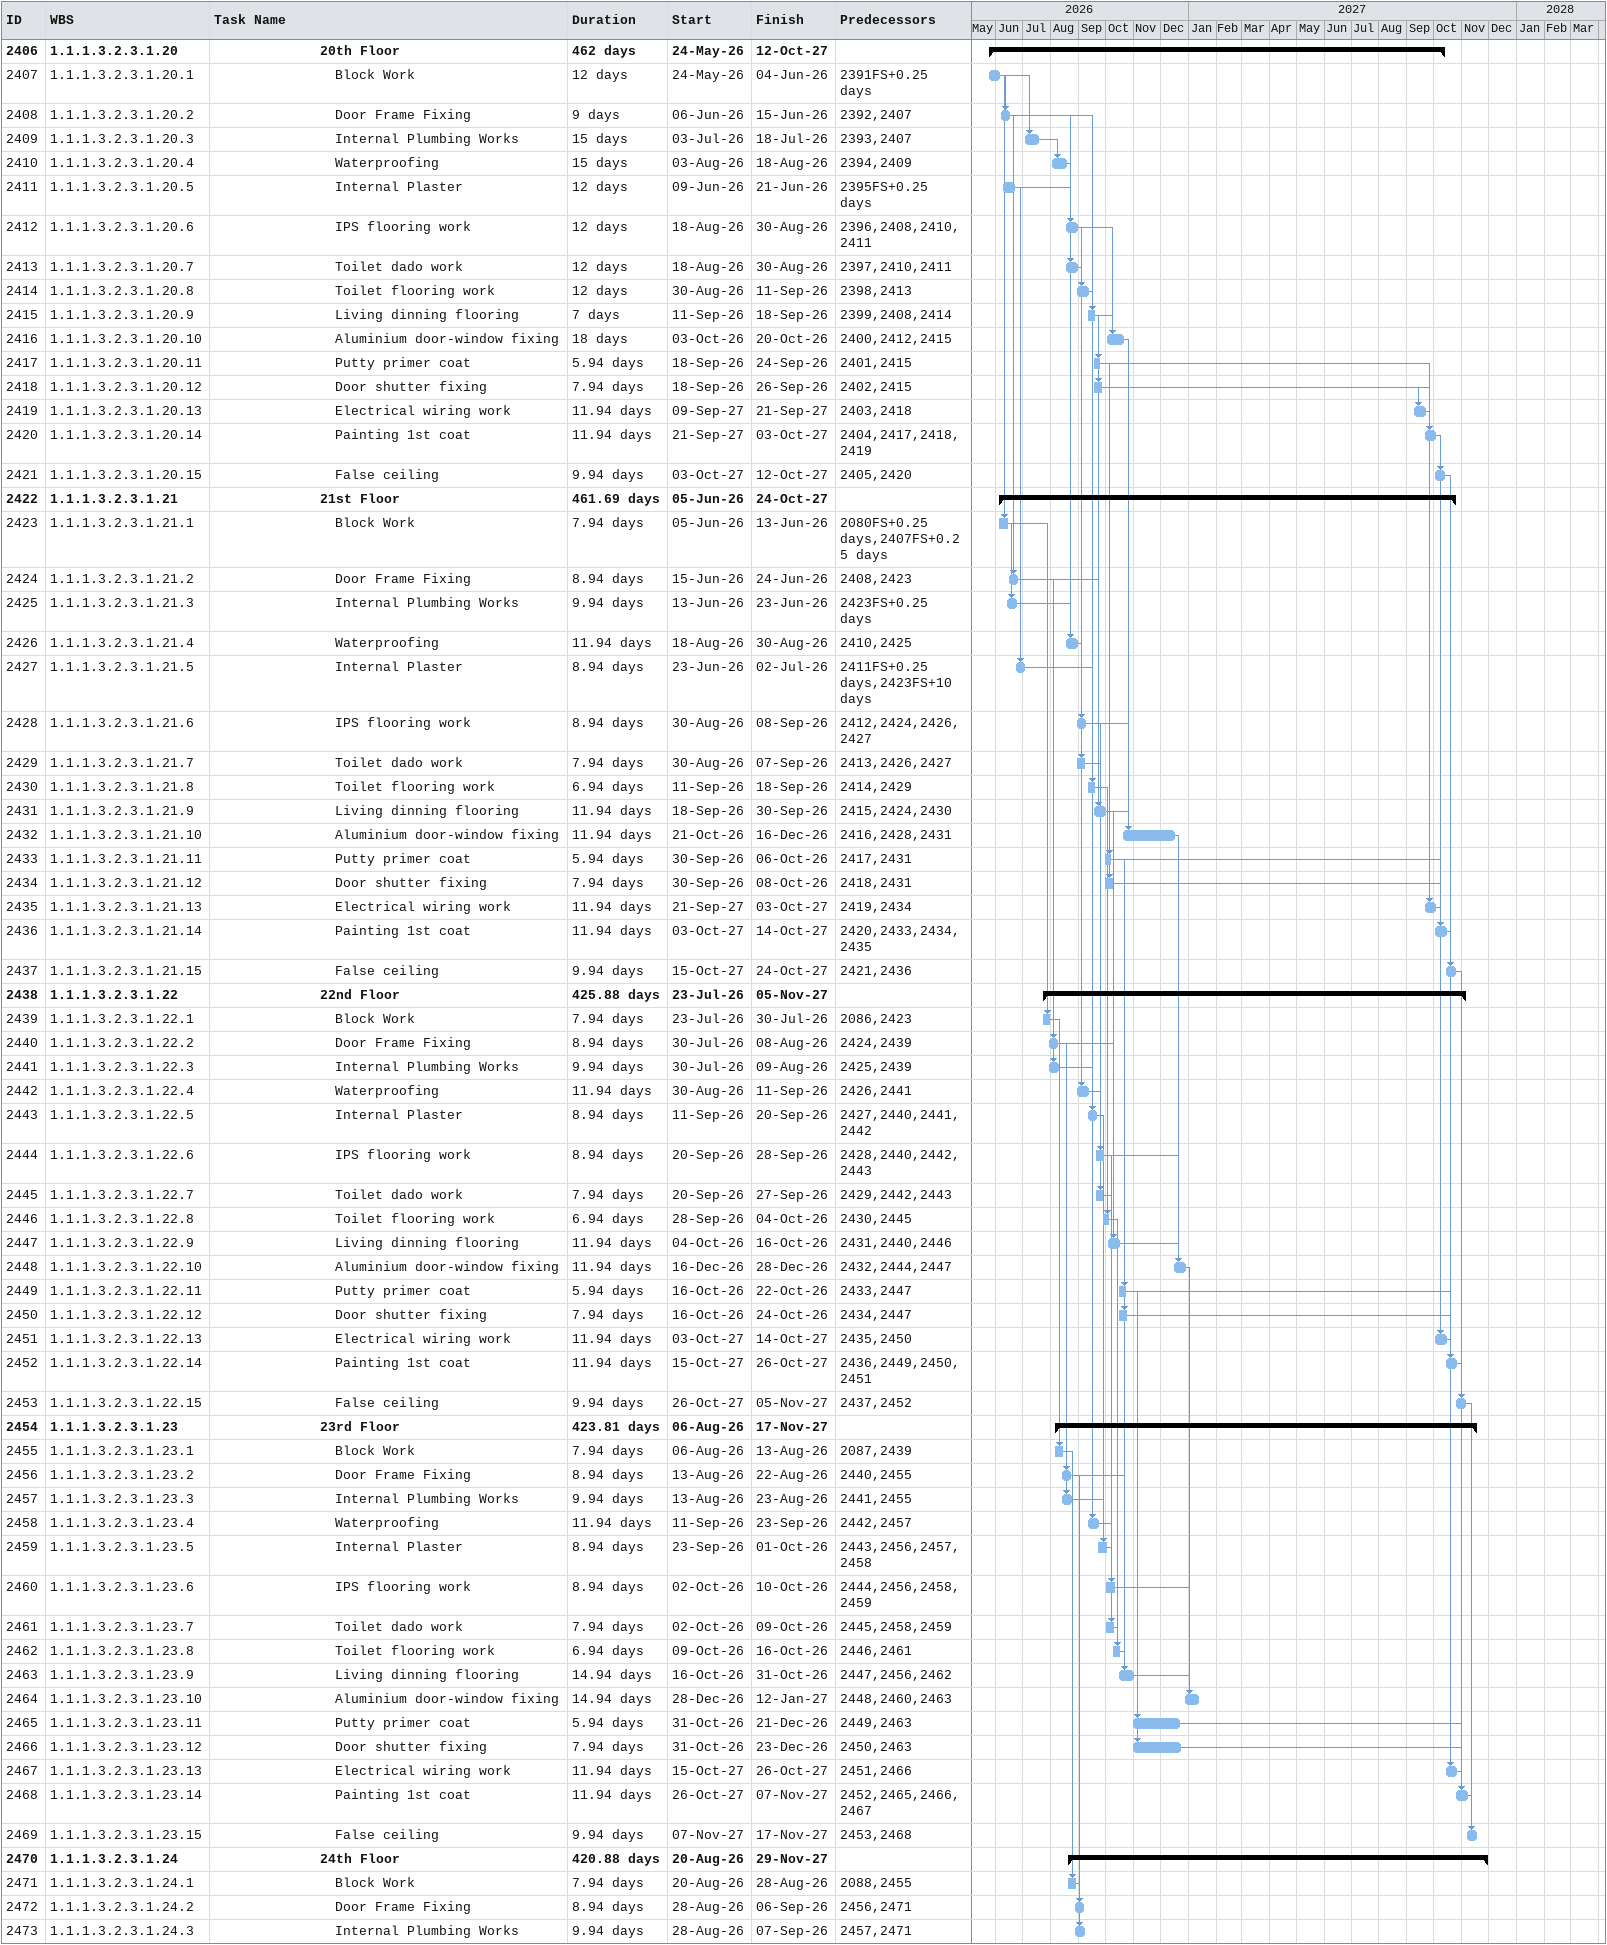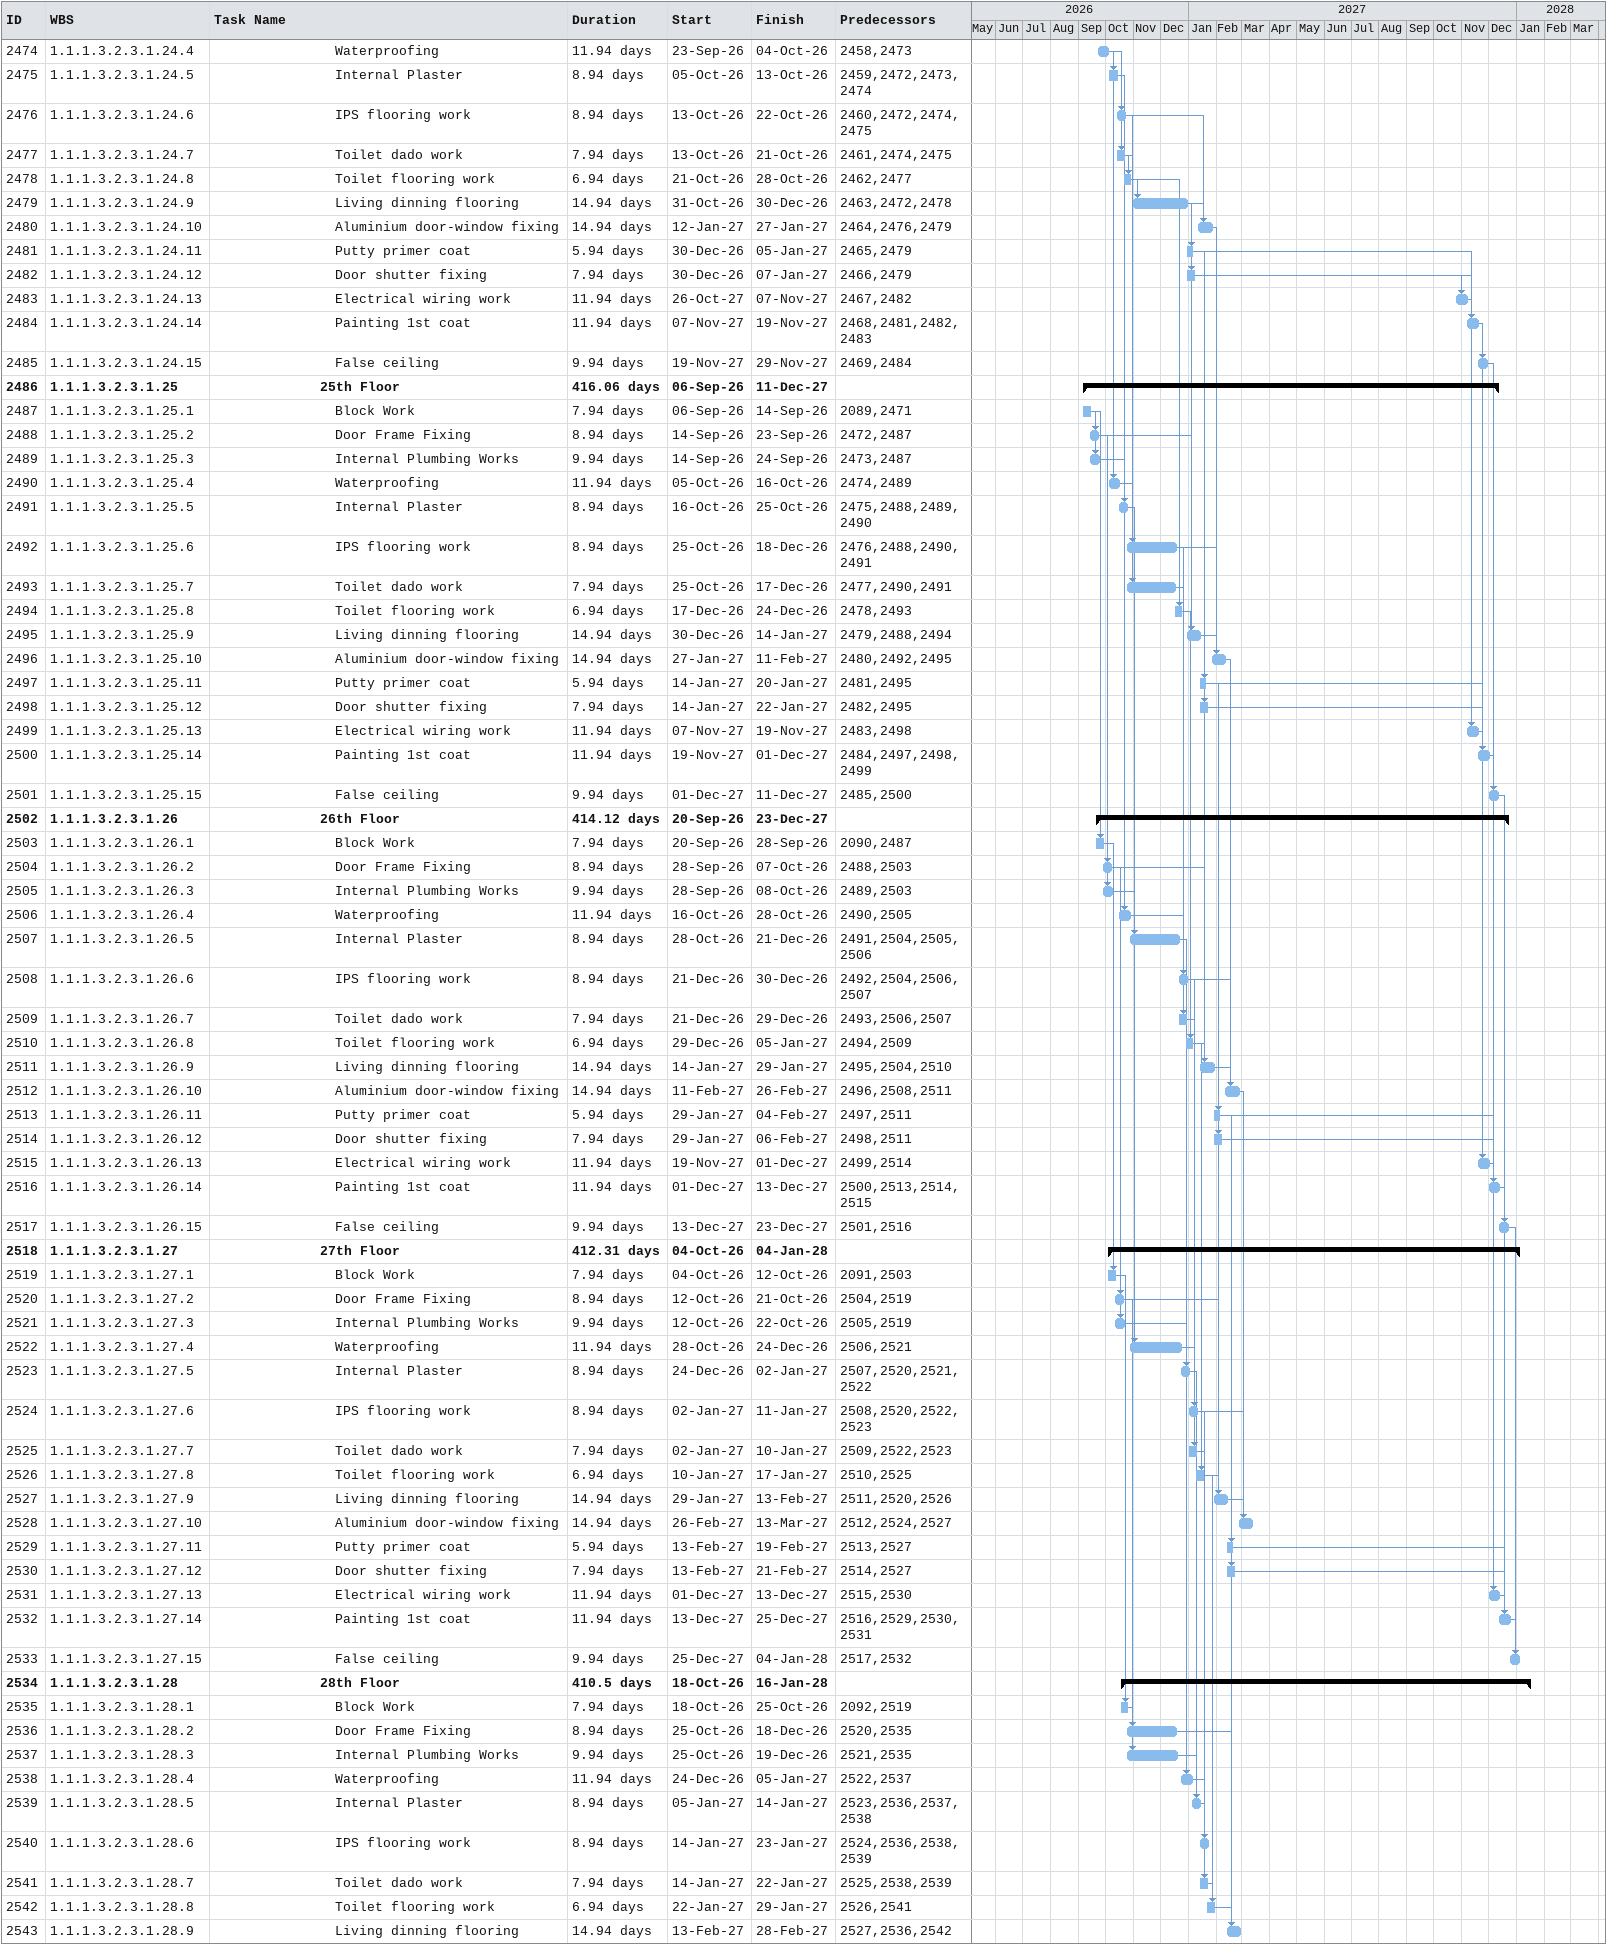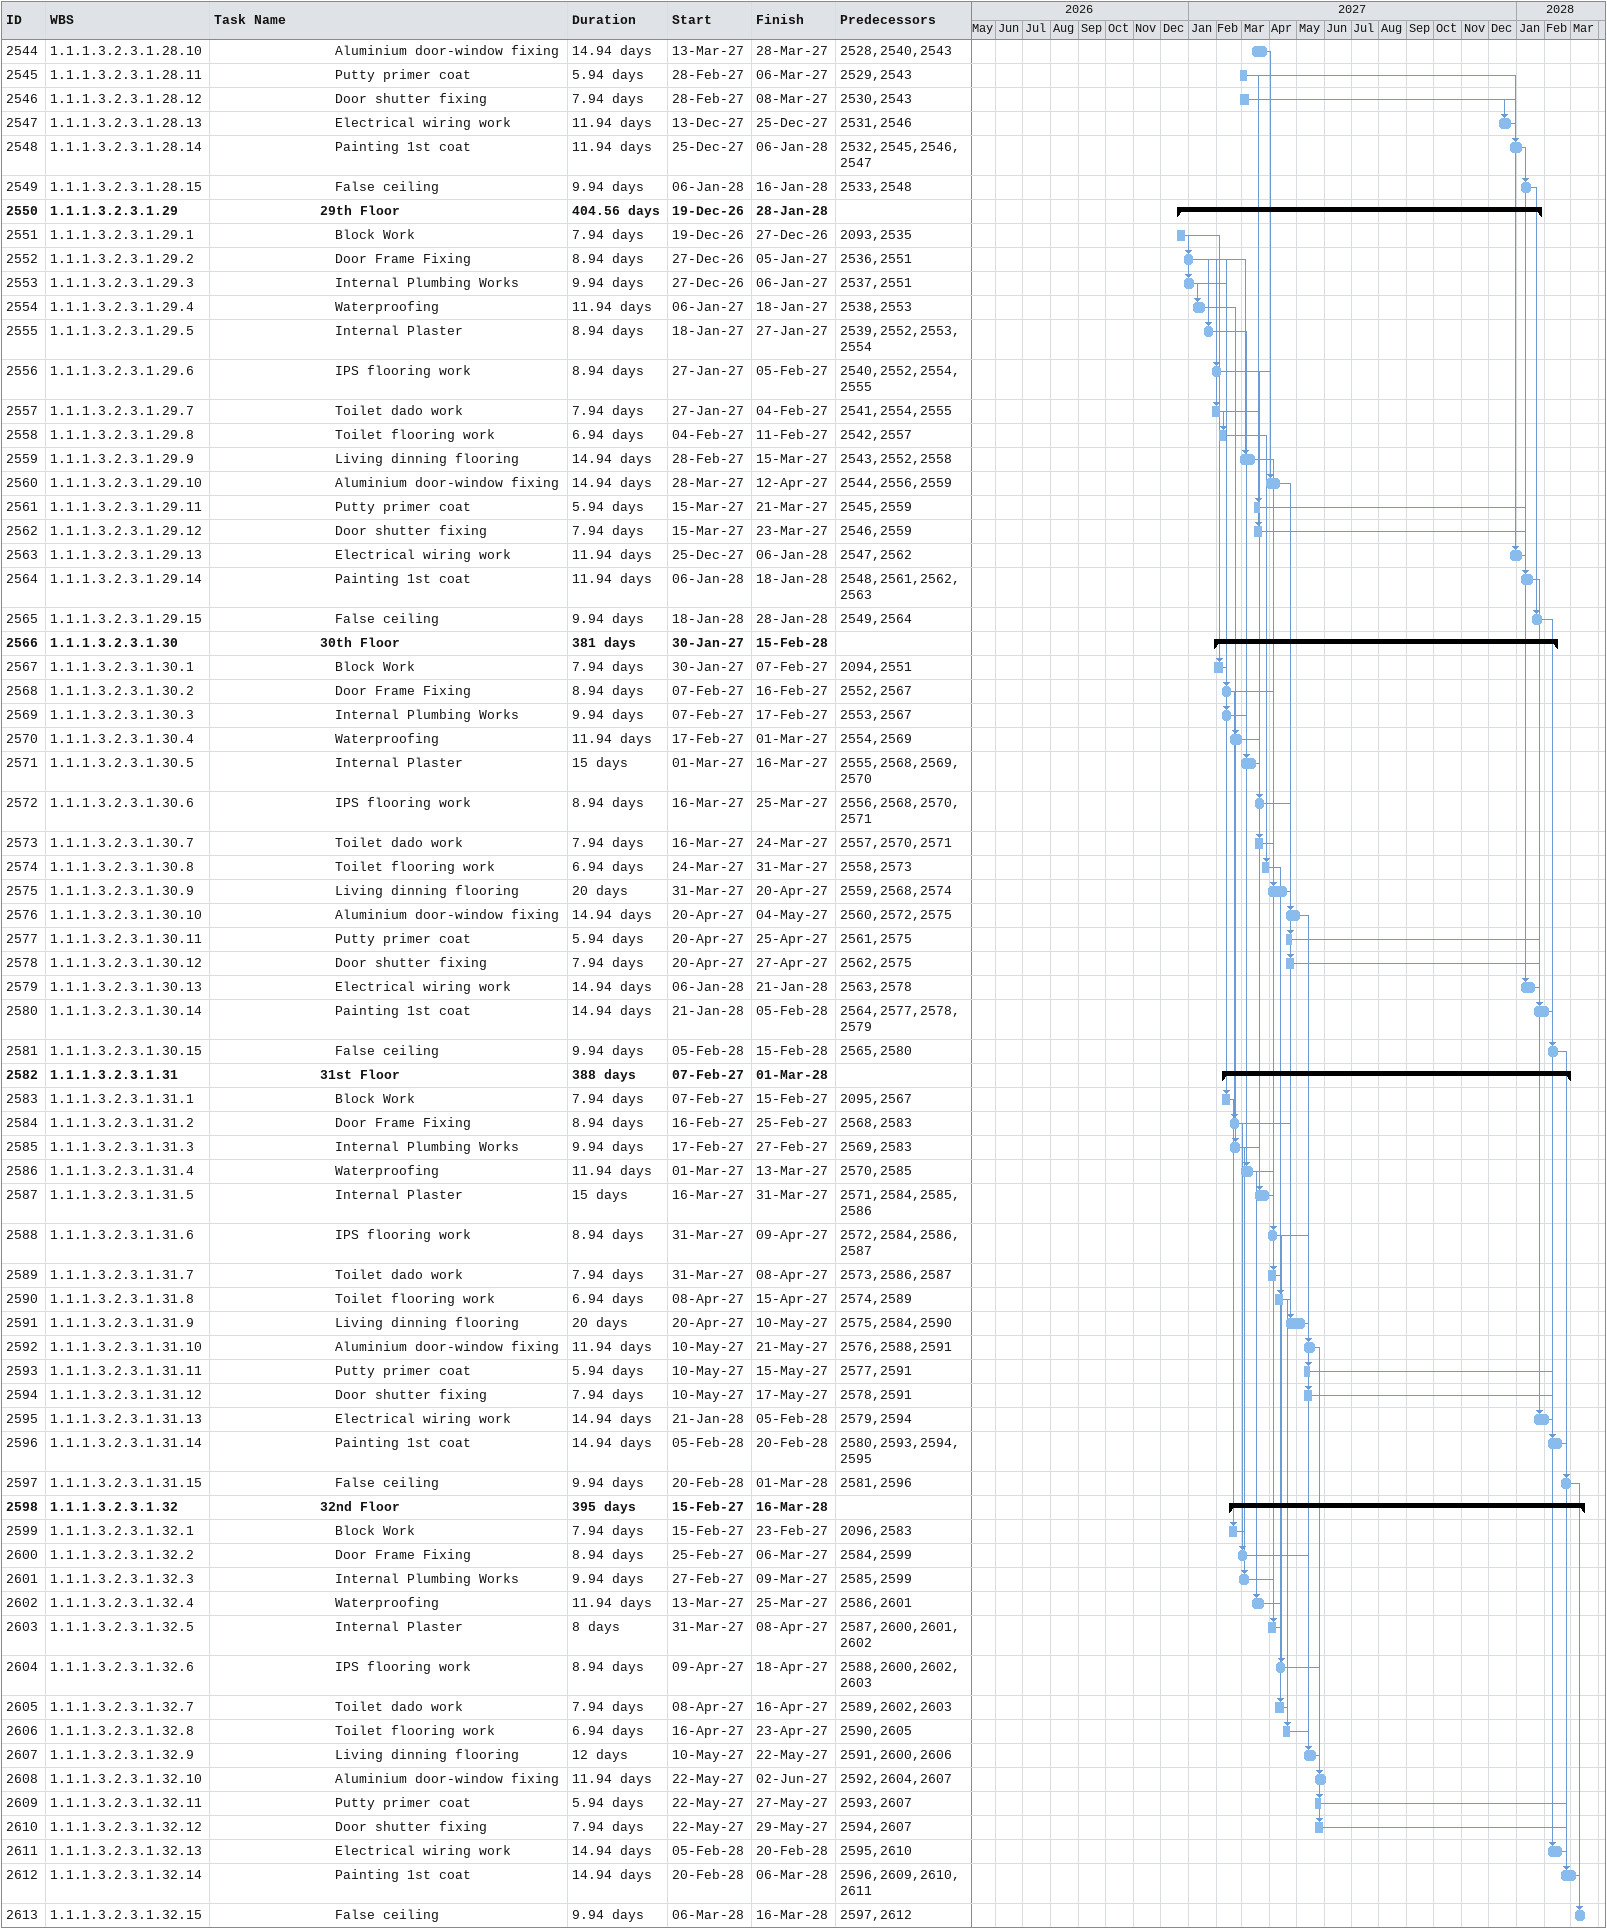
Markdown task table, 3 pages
| ID | WBS | Task | Duration | Start | Finish | Predecessors |
|---|---|---|---|---|---|---|
| 2406 | 1.1.1.3.2.3.1.20 | **20th Floor** | 462d | 2026-05-24 | 2027-10-12 |  |
| 2407 | 1.1.1.3.2.3.1.20.1 | Block Work | 12d | 2026-05-24 | 2026-06-04 | 2391FS+0.25d |
| 2408 | 1.1.1.3.2.3.1.20.2 | Door Frame Fixing | 9d | 2026-06-06 | 2026-06-15 | 2392, 2407 |
| 2409 | 1.1.1.3.2.3.1.20.3 | Internal Plumbing Works | 15d | 2026-07-03 | 2026-07-18 | 2393, 2407 |
| 2410 | 1.1.1.3.2.3.1.20.4 | Waterproofing | 15d | 2026-08-03 | 2026-08-18 | 2394, 2409 |
| 2411 | 1.1.1.3.2.3.1.20.5 | Internal Plaster | 12d | 2026-06-09 | 2026-06-21 | 2395FS+0.25d |
| 2412 | 1.1.1.3.2.3.1.20.6 | IPS flooring work | 12d | 2026-08-18 | 2026-08-30 | 2396, 2408, 2410, 2411 |
| 2413 | 1.1.1.3.2.3.1.20.7 | Toilet dado work | 12d | 2026-08-18 | 2026-08-30 | 2397, 2410, 2411 |
| 2414 | 1.1.1.3.2.3.1.20.8 | Toilet flooring work | 12d | 2026-08-30 | 2026-09-11 | 2398, 2413 |
| 2415 | 1.1.1.3.2.3.1.20.9 | Living dinning flooring | 7d | 2026-09-11 | 2026-09-18 | 2399, 2408, 2414 |
| 2416 | 1.1.1.3.2.3.1.20.10 | Aluminium door-window fixing | 18d | 2026-10-03 | 2026-10-20 | 2400, 2412, 2415 |
| 2417 | 1.1.1.3.2.3.1.20.11 | Putty primer coat | 5.94d | 2026-09-18 | 2026-09-24 | 2401, 2415 |
| 2418 | 1.1.1.3.2.3.1.20.12 | Door shutter fixing | 7.94d | 2026-09-18 | 2026-09-26 | 2402, 2415 |
| 2419 | 1.1.1.3.2.3.1.20.13 | Electrical wiring work | 11.94d | 2027-09-09 | 2027-09-21 | 2403, 2418 |
| 2420 | 1.1.1.3.2.3.1.20.14 | Painting 1st coat | 11.94d | 2027-09-21 | 2027-10-03 | 2404, 2417, 2418, 2419 |
| 2421 | 1.1.1.3.2.3.1.20.15 | False ceiling | 9.94d | 2027-10-03 | 2027-10-12 | 2405, 2420 |
| 2422 | 1.1.1.3.2.3.1.21 | **21st Floor** | 461.69d | 2026-06-05 | 2027-10-24 |  |
| 2423 | 1.1.1.3.2.3.1.21.1 | Block Work | 7.94d | 2026-06-05 | 2026-06-13 | 2080FS+0.25d, 2407FS+0.25d |
| 2424 | 1.1.1.3.2.3.1.21.2 | Door Frame Fixing | 8.94d | 2026-06-15 | 2026-06-24 | 2408, 2423 |
| 2425 | 1.1.1.3.2.3.1.21.3 | Internal Plumbing Works | 9.94d | 2026-06-13 | 2026-06-23 | 2423FS+0.25d |
| 2426 | 1.1.1.3.2.3.1.21.4 | Waterproofing | 11.94d | 2026-08-18 | 2026-08-30 | 2410, 2425 |
| 2427 | 1.1.1.3.2.3.1.21.5 | Internal Plaster | 8.94d | 2026-06-23 | 2026-07-02 | 2411FS+0.25d, 2423FS+10d |
| 2428 | 1.1.1.3.2.3.1.21.6 | IPS flooring work | 8.94d | 2026-08-30 | 2026-09-08 | 2412, 2424, 2426, 2427 |
| 2429 | 1.1.1.3.2.3.1.21.7 | Toilet dado work | 7.94d | 2026-08-30 | 2026-09-07 | 2413, 2426, 2427 |
| 2430 | 1.1.1.3.2.3.1.21.8 | Toilet flooring work | 6.94d | 2026-09-11 | 2026-09-18 | 2414, 2429 |
| 2431 | 1.1.1.3.2.3.1.21.9 | Living dinning flooring | 11.94d | 2026-09-18 | 2026-09-30 | 2415, 2424, 2430 |
| 2432 | 1.1.1.3.2.3.1.21.10 | Aluminium door-window fixing | 11.94d | 2026-10-21 | 2026-12-16 | 2416, 2428, 2431 |
| 2433 | 1.1.1.3.2.3.1.21.11 | Putty primer coat | 5.94d | 2026-09-30 | 2026-10-06 | 2417, 2431 |
| 2434 | 1.1.1.3.2.3.1.21.12 | Door shutter fixing | 7.94d | 2026-09-30 | 2026-10-08 | 2418, 2431 |
| 2435 | 1.1.1.3.2.3.1.21.13 | Electrical wiring work | 11.94d | 2027-09-21 | 2027-10-03 | 2419, 2434 |
| 2436 | 1.1.1.3.2.3.1.21.14 | Painting 1st coat | 11.94d | 2027-10-03 | 2027-10-14 | 2420, 2433, 2434, 2435 |
| 2437 | 1.1.1.3.2.3.1.21.15 | False ceiling | 9.94d | 2027-10-15 | 2027-10-24 | 2421, 2436 |
| 2438 | 1.1.1.3.2.3.1.22 | **22nd Floor** | 425.88d | 2026-07-23 | 2027-11-05 |  |
| 2439 | 1.1.1.3.2.3.1.22.1 | Block Work | 7.94d | 2026-07-23 | 2026-07-30 | 2086, 2423 |
| 2440 | 1.1.1.3.2.3.1.22.2 | Door Frame Fixing | 8.94d | 2026-07-30 | 2026-08-08 | 2424, 2439 |
| 2441 | 1.1.1.3.2.3.1.22.3 | Internal Plumbing Works | 9.94d | 2026-07-30 | 2026-08-09 | 2425, 2439 |
| 2442 | 1.1.1.3.2.3.1.22.4 | Waterproofing | 11.94d | 2026-08-30 | 2026-09-11 | 2426, 2441 |
| 2443 | 1.1.1.3.2.3.1.22.5 | Internal Plaster | 8.94d | 2026-09-11 | 2026-09-20 | 2427, 2440, 2441, 2442 |
| 2444 | 1.1.1.3.2.3.1.22.6 | IPS flooring work | 8.94d | 2026-09-20 | 2026-09-28 | 2428, 2440, 2442, 2443 |
| 2445 | 1.1.1.3.2.3.1.22.7 | Toilet dado work | 7.94d | 2026-09-20 | 2026-09-27 | 2429, 2442, 2443 |
| 2446 | 1.1.1.3.2.3.1.22.8 | Toilet flooring work | 6.94d | 2026-09-28 | 2026-10-04 | 2430, 2445 |
| 2447 | 1.1.1.3.2.3.1.22.9 | Living dinning flooring | 11.94d | 2026-10-04 | 2026-10-16 | 2431, 2440, 2446 |
| 2448 | 1.1.1.3.2.3.1.22.10 | Aluminium door-window fixing | 11.94d | 2026-12-16 | 2026-12-28 | 2432, 2444, 2447 |
| 2449 | 1.1.1.3.2.3.1.22.11 | Putty primer coat | 5.94d | 2026-10-16 | 2026-10-22 | 2433, 2447 |
| 2450 | 1.1.1.3.2.3.1.22.12 | Door shutter fixing | 7.94d | 2026-10-16 | 2026-10-24 | 2434, 2447 |
| 2451 | 1.1.1.3.2.3.1.22.13 | Electrical wiring work | 11.94d | 2027-10-03 | 2027-10-14 | 2435, 2450 |
| 2452 | 1.1.1.3.2.3.1.22.14 | Painting 1st coat | 11.94d | 2027-10-15 | 2027-10-26 | 2436, 2449, 2450, 2451 |
| 2453 | 1.1.1.3.2.3.1.22.15 | False ceiling | 9.94d | 2027-10-26 | 2027-11-05 | 2437, 2452 |
| 2454 | 1.1.1.3.2.3.1.23 | **23rd Floor** | 423.81d | 2026-08-06 | 2027-11-17 |  |
| 2455 | 1.1.1.3.2.3.1.23.1 | Block Work | 7.94d | 2026-08-06 | 2026-08-13 | 2087, 2439 |
| 2456 | 1.1.1.3.2.3.1.23.2 | Door Frame Fixing | 8.94d | 2026-08-13 | 2026-08-22 | 2440, 2455 |
| 2457 | 1.1.1.3.2.3.1.23.3 | Internal Plumbing Works | 9.94d | 2026-08-13 | 2026-08-23 | 2441, 2455 |
| 2458 | 1.1.1.3.2.3.1.23.4 | Waterproofing | 11.94d | 2026-09-11 | 2026-09-23 | 2442, 2457 |
| 2459 | 1.1.1.3.2.3.1.23.5 | Internal Plaster | 8.94d | 2026-09-23 | 2026-10-01 | 2443, 2456, 2457, 2458 |
| 2460 | 1.1.1.3.2.3.1.23.6 | IPS flooring work | 8.94d | 2026-10-02 | 2026-10-10 | 2444, 2456, 2458, 2459 |
| 2461 | 1.1.1.3.2.3.1.23.7 | Toilet dado work | 7.94d | 2026-10-02 | 2026-10-09 | 2445, 2458, 2459 |
| 2462 | 1.1.1.3.2.3.1.23.8 | Toilet flooring work | 6.94d | 2026-10-09 | 2026-10-16 | 2446, 2461 |
| 2463 | 1.1.1.3.2.3.1.23.9 | Living dinning flooring | 14.94d | 2026-10-16 | 2026-10-31 | 2447, 2456, 2462 |
| 2464 | 1.1.1.3.2.3.1.23.10 | Aluminium door-window fixing | 14.94d | 2026-12-28 | 2027-01-12 | 2448, 2460, 2463 |
| 2465 | 1.1.1.3.2.3.1.23.11 | Putty primer coat | 5.94d | 2026-10-31 | 2026-12-21 | 2449, 2463 |
| 2466 | 1.1.1.3.2.3.1.23.12 | Door shutter fixing | 7.94d | 2026-10-31 | 2026-12-23 | 2450, 2463 |
| 2467 | 1.1.1.3.2.3.1.23.13 | Electrical wiring work | 11.94d | 2027-10-15 | 2027-10-26 | 2451, 2466 |
| 2468 | 1.1.1.3.2.3.1.23.14 | Painting 1st coat | 11.94d | 2027-10-26 | 2027-11-07 | 2452, 2465, 2466, 2467 |
| 2469 | 1.1.1.3.2.3.1.23.15 | False ceiling | 9.94d | 2027-11-07 | 2027-11-17 | 2453, 2468 |
| 2470 | 1.1.1.3.2.3.1.24 | **24th Floor** | 420.88d | 2026-08-20 | 2027-11-29 |  |
| 2471 | 1.1.1.3.2.3.1.24.1 | Block Work | 7.94d | 2026-08-20 | 2026-08-28 | 2088, 2455 |
| 2472 | 1.1.1.3.2.3.1.24.2 | Door Frame Fixing | 8.94d | 2026-08-28 | 2026-09-06 | 2456, 2471 |
| 2473 | 1.1.1.3.2.3.1.24.3 | Internal Plumbing Works | 9.94d | 2026-08-28 | 2026-09-07 | 2457, 2471 |
| 2474 | 1.1.1.3.2.3.1.24.4 | Waterproofing | 11.94d | 2026-09-23 | 2026-10-04 | 2458, 2473 |
| 2475 | 1.1.1.3.2.3.1.24.5 | Internal Plaster | 8.94d | 2026-10-05 | 2026-10-13 | 2459, 2472, 2473, 2474 |
| 2476 | 1.1.1.3.2.3.1.24.6 | IPS flooring work | 8.94d | 2026-10-13 | 2026-10-22 | 2460, 2472, 2474, 2475 |
| 2477 | 1.1.1.3.2.3.1.24.7 | Toilet dado work | 7.94d | 2026-10-13 | 2026-10-21 | 2461, 2474, 2475 |
| 2478 | 1.1.1.3.2.3.1.24.8 | Toilet flooring work | 6.94d | 2026-10-21 | 2026-10-28 | 2462, 2477 |
| 2479 | 1.1.1.3.2.3.1.24.9 | Living dinning flooring | 14.94d | 2026-10-31 | 2026-12-30 | 2463, 2472, 2478 |
| 2480 | 1.1.1.3.2.3.1.24.10 | Aluminium door-window fixing | 14.94d | 2027-01-12 | 2027-01-27 | 2464, 2476, 2479 |
| 2481 | 1.1.1.3.2.3.1.24.11 | Putty primer coat | 5.94d | 2026-12-30 | 2027-01-05 | 2465, 2479 |
| 2482 | 1.1.1.3.2.3.1.24.12 | Door shutter fixing | 7.94d | 2026-12-30 | 2027-01-07 | 2466, 2479 |
| 2483 | 1.1.1.3.2.3.1.24.13 | Electrical wiring work | 11.94d | 2027-10-26 | 2027-11-07 | 2467, 2482 |
| 2484 | 1.1.1.3.2.3.1.24.14 | Painting 1st coat | 11.94d | 2027-11-07 | 2027-11-19 | 2468, 2481, 2482, 2483 |
| 2485 | 1.1.1.3.2.3.1.24.15 | False ceiling | 9.94d | 2027-11-19 | 2027-11-29 | 2469, 2484 |
| 2486 | 1.1.1.3.2.3.1.25 | **25th Floor** | 416.06d | 2026-09-06 | 2027-12-11 |  |
| 2487 | 1.1.1.3.2.3.1.25.1 | Block Work | 7.94d | 2026-09-06 | 2026-09-14 | 2089, 2471 |
| 2488 | 1.1.1.3.2.3.1.25.2 | Door Frame Fixing | 8.94d | 2026-09-14 | 2026-09-23 | 2472, 2487 |
| 2489 | 1.1.1.3.2.3.1.25.3 | Internal Plumbing Works | 9.94d | 2026-09-14 | 2026-09-24 | 2473, 2487 |
| 2490 | 1.1.1.3.2.3.1.25.4 | Waterproofing | 11.94d | 2026-10-05 | 2026-10-16 | 2474, 2489 |
| 2491 | 1.1.1.3.2.3.1.25.5 | Internal Plaster | 8.94d | 2026-10-16 | 2026-10-25 | 2475, 2488, 2489, 2490 |
| 2492 | 1.1.1.3.2.3.1.25.6 | IPS flooring work | 8.94d | 2026-10-25 | 2026-12-18 | 2476, 2488, 2490, 2491 |
| 2493 | 1.1.1.3.2.3.1.25.7 | Toilet dado work | 7.94d | 2026-10-25 | 2026-12-17 | 2477, 2490, 2491 |
| 2494 | 1.1.1.3.2.3.1.25.8 | Toilet flooring work | 6.94d | 2026-12-17 | 2026-12-24 | 2478, 2493 |
| 2495 | 1.1.1.3.2.3.1.25.9 | Living dinning flooring | 14.94d | 2026-12-30 | 2027-01-14 | 2479, 2488, 2494 |
| 2496 | 1.1.1.3.2.3.1.25.10 | Aluminium door-window fixing | 14.94d | 2027-01-27 | 2027-02-11 | 2480, 2492, 2495 |
| 2497 | 1.1.1.3.2.3.1.25.11 | Putty primer coat | 5.94d | 2027-01-14 | 2027-01-20 | 2481, 2495 |
| 2498 | 1.1.1.3.2.3.1.25.12 | Door shutter fixing | 7.94d | 2027-01-14 | 2027-01-22 | 2482, 2495 |
| 2499 | 1.1.1.3.2.3.1.25.13 | Electrical wiring work | 11.94d | 2027-11-07 | 2027-11-19 | 2483, 2498 |
| 2500 | 1.1.1.3.2.3.1.25.14 | Painting 1st coat | 11.94d | 2027-11-19 | 2027-12-01 | 2484, 2497, 2498, 2499 |
| 2501 | 1.1.1.3.2.3.1.25.15 | False ceiling | 9.94d | 2027-12-01 | 2027-12-11 | 2485, 2500 |
| 2502 | 1.1.1.3.2.3.1.26 | **26th Floor** | 414.12d | 2026-09-20 | 2027-12-23 |  |
| 2503 | 1.1.1.3.2.3.1.26.1 | Block Work | 7.94d | 2026-09-20 | 2026-09-28 | 2090, 2487 |
| 2504 | 1.1.1.3.2.3.1.26.2 | Door Frame Fixing | 8.94d | 2026-09-28 | 2026-10-07 | 2488, 2503 |
| 2505 | 1.1.1.3.2.3.1.26.3 | Internal Plumbing Works | 9.94d | 2026-09-28 | 2026-10-08 | 2489, 2503 |
| 2506 | 1.1.1.3.2.3.1.26.4 | Waterproofing | 11.94d | 2026-10-16 | 2026-10-28 | 2490, 2505 |
| 2507 | 1.1.1.3.2.3.1.26.5 | Internal Plaster | 8.94d | 2026-10-28 | 2026-12-21 | 2491, 2504, 2505, 2506 |
| 2508 | 1.1.1.3.2.3.1.26.6 | IPS flooring work | 8.94d | 2026-12-21 | 2026-12-30 | 2492, 2504, 2506, 2507 |
| 2509 | 1.1.1.3.2.3.1.26.7 | Toilet dado work | 7.94d | 2026-12-21 | 2026-12-29 | 2493, 2506, 2507 |
| 2510 | 1.1.1.3.2.3.1.26.8 | Toilet flooring work | 6.94d | 2026-12-29 | 2027-01-05 | 2494, 2509 |
| 2511 | 1.1.1.3.2.3.1.26.9 | Living dinning flooring | 14.94d | 2027-01-14 | 2027-01-29 | 2495, 2504, 2510 |
| 2512 | 1.1.1.3.2.3.1.26.10 | Aluminium door-window fixing | 14.94d | 2027-02-11 | 2027-02-26 | 2496, 2508, 2511 |
| 2513 | 1.1.1.3.2.3.1.26.11 | Putty primer coat | 5.94d | 2027-01-29 | 2027-02-04 | 2497, 2511 |
| 2514 | 1.1.1.3.2.3.1.26.12 | Door shutter fixing | 7.94d | 2027-01-29 | 2027-02-06 | 2498, 2511 |
| 2515 | 1.1.1.3.2.3.1.26.13 | Electrical wiring work | 11.94d | 2027-11-19 | 2027-12-01 | 2499, 2514 |
| 2516 | 1.1.1.3.2.3.1.26.14 | Painting 1st coat | 11.94d | 2027-12-01 | 2027-12-13 | 2500, 2513, 2514, 2515 |
| 2517 | 1.1.1.3.2.3.1.26.15 | False ceiling | 9.94d | 2027-12-13 | 2027-12-23 | 2501, 2516 |
| 2518 | 1.1.1.3.2.3.1.27 | **27th Floor** | 412.31d | 2026-10-04 | 2028-01-04 |  |
| 2519 | 1.1.1.3.2.3.1.27.1 | Block Work | 7.94d | 2026-10-04 | 2026-10-12 | 2091, 2503 |
| 2520 | 1.1.1.3.2.3.1.27.2 | Door Frame Fixing | 8.94d | 2026-10-12 | 2026-10-21 | 2504, 2519 |
| 2521 | 1.1.1.3.2.3.1.27.3 | Internal Plumbing Works | 9.94d | 2026-10-12 | 2026-10-22 | 2505, 2519 |
| 2522 | 1.1.1.3.2.3.1.27.4 | Waterproofing | 11.94d | 2026-10-28 | 2026-12-24 | 2506, 2521 |
| 2523 | 1.1.1.3.2.3.1.27.5 | Internal Plaster | 8.94d | 2026-12-24 | 2027-01-02 | 2507, 2520, 2521, 2522 |
| 2524 | 1.1.1.3.2.3.1.27.6 | IPS flooring work | 8.94d | 2027-01-02 | 2027-01-11 | 2508, 2520, 2522, 2523 |
| 2525 | 1.1.1.3.2.3.1.27.7 | Toilet dado work | 7.94d | 2027-01-02 | 2027-01-10 | 2509, 2522, 2523 |
| 2526 | 1.1.1.3.2.3.1.27.8 | Toilet flooring work | 6.94d | 2027-01-10 | 2027-01-17 | 2510, 2525 |
| 2527 | 1.1.1.3.2.3.1.27.9 | Living dinning flooring | 14.94d | 2027-01-29 | 2027-02-13 | 2511, 2520, 2526 |
| 2528 | 1.1.1.3.2.3.1.27.10 | Aluminium door-window fixing | 14.94d | 2027-02-26 | 2027-03-13 | 2512, 2524, 2527 |
| 2529 | 1.1.1.3.2.3.1.27.11 | Putty primer coat | 5.94d | 2027-02-13 | 2027-02-19 | 2513, 2527 |
| 2530 | 1.1.1.3.2.3.1.27.12 | Door shutter fixing | 7.94d | 2027-02-13 | 2027-02-21 | 2514, 2527 |
| 2531 | 1.1.1.3.2.3.1.27.13 | Electrical wiring work | 11.94d | 2027-12-01 | 2027-12-13 | 2515, 2530 |
| 2532 | 1.1.1.3.2.3.1.27.14 | Painting 1st coat | 11.94d | 2027-12-13 | 2027-12-25 | 2516, 2529, 2530, 2531 |
| 2533 | 1.1.1.3.2.3.1.27.15 | False ceiling | 9.94d | 2027-12-25 | 2028-01-04 | 2517, 2532 |
| 2534 | 1.1.1.3.2.3.1.28 | **28th Floor** | 410.5d | 2026-10-18 | 2028-01-16 |  |
| 2535 | 1.1.1.3.2.3.1.28.1 | Block Work | 7.94d | 2026-10-18 | 2026-10-25 | 2092, 2519 |
| 2536 | 1.1.1.3.2.3.1.28.2 | Door Frame Fixing | 8.94d | 2026-10-25 | 2026-12-18 | 2520, 2535 |
| 2537 | 1.1.1.3.2.3.1.28.3 | Internal Plumbing Works | 9.94d | 2026-10-25 | 2026-12-19 | 2521, 2535 |
| 2538 | 1.1.1.3.2.3.1.28.4 | Waterproofing | 11.94d | 2026-12-24 | 2027-01-05 | 2522, 2537 |
| 2539 | 1.1.1.3.2.3.1.28.5 | Internal Plaster | 8.94d | 2027-01-05 | 2027-01-14 | 2523, 2536, 2537, 2538 |
| 2540 | 1.1.1.3.2.3.1.28.6 | IPS flooring work | 8.94d | 2027-01-14 | 2027-01-23 | 2524, 2536, 2538, 2539 |
| 2541 | 1.1.1.3.2.3.1.28.7 | Toilet dado work | 7.94d | 2027-01-14 | 2027-01-22 | 2525, 2538, 2539 |
| 2542 | 1.1.1.3.2.3.1.28.8 | Toilet flooring work | 6.94d | 2027-01-22 | 2027-01-29 | 2526, 2541 |
| 2543 | 1.1.1.3.2.3.1.28.9 | Living dinning flooring | 14.94d | 2027-02-13 | 2027-02-28 | 2527, 2536, 2542 |
| 2544 | 1.1.1.3.2.3.1.28.10 | Aluminium door-window fixing | 14.94d | 2027-03-13 | 2027-03-28 | 2528, 2540, 2543 |
| 2545 | 1.1.1.3.2.3.1.28.11 | Putty primer coat | 5.94d | 2027-02-28 | 2027-03-06 | 2529, 2543 |
| 2546 | 1.1.1.3.2.3.1.28.12 | Door shutter fixing | 7.94d | 2027-02-28 | 2027-03-08 | 2530, 2543 |
| 2547 | 1.1.1.3.2.3.1.28.13 | Electrical wiring work | 11.94d | 2027-12-13 | 2027-12-25 | 2531, 2546 |
| 2548 | 1.1.1.3.2.3.1.28.14 | Painting 1st coat | 11.94d | 2027-12-25 | 2028-01-06 | 2532, 2545, 2546, 2547 |
| 2549 | 1.1.1.3.2.3.1.28.15 | False ceiling | 9.94d | 2028-01-06 | 2028-01-16 | 2533, 2548 |
| 2550 | 1.1.1.3.2.3.1.29 | **29th Floor** | 404.56d | 2026-12-19 | 2028-01-28 |  |
| 2551 | 1.1.1.3.2.3.1.29.1 | Block Work | 7.94d | 2026-12-19 | 2026-12-27 | 2093, 2535 |
| 2552 | 1.1.1.3.2.3.1.29.2 | Door Frame Fixing | 8.94d | 2026-12-27 | 2027-01-05 | 2536, 2551 |
| 2553 | 1.1.1.3.2.3.1.29.3 | Internal Plumbing Works | 9.94d | 2026-12-27 | 2027-01-06 | 2537, 2551 |
| 2554 | 1.1.1.3.2.3.1.29.4 | Waterproofing | 11.94d | 2027-01-06 | 2027-01-18 | 2538, 2553 |
| 2555 | 1.1.1.3.2.3.1.29.5 | Internal Plaster | 8.94d | 2027-01-18 | 2027-01-27 | 2539, 2552, 2553, 2554 |
| 2556 | 1.1.1.3.2.3.1.29.6 | IPS flooring work | 8.94d | 2027-01-27 | 2027-02-05 | 2540, 2552, 2554, 2555 |
| 2557 | 1.1.1.3.2.3.1.29.7 | Toilet dado work | 7.94d | 2027-01-27 | 2027-02-04 | 2541, 2554, 2555 |
| 2558 | 1.1.1.3.2.3.1.29.8 | Toilet flooring work | 6.94d | 2027-02-04 | 2027-02-11 | 2542, 2557 |
| 2559 | 1.1.1.3.2.3.1.29.9 | Living dinning flooring | 14.94d | 2027-02-28 | 2027-03-15 | 2543, 2552, 2558 |
| 2560 | 1.1.1.3.2.3.1.29.10 | Aluminium door-window fixing | 14.94d | 2027-03-28 | 2027-04-12 | 2544, 2556, 2559 |
| 2561 | 1.1.1.3.2.3.1.29.11 | Putty primer coat | 5.94d | 2027-03-15 | 2027-03-21 | 2545, 2559 |
| 2562 | 1.1.1.3.2.3.1.29.12 | Door shutter fixing | 7.94d | 2027-03-15 | 2027-03-23 | 2546, 2559 |
| 2563 | 1.1.1.3.2.3.1.29.13 | Electrical wiring work | 11.94d | 2027-12-25 | 2028-01-06 | 2547, 2562 |
| 2564 | 1.1.1.3.2.3.1.29.14 | Painting 1st coat | 11.94d | 2028-01-06 | 2028-01-18 | 2548, 2561, 2562, 2563 |
| 2565 | 1.1.1.3.2.3.1.29.15 | False ceiling | 9.94d | 2028-01-18 | 2028-01-28 | 2549, 2564 |
| 2566 | 1.1.1.3.2.3.1.30 | **30th Floor** | 381d | 2027-01-30 | 2028-02-15 |  |
| 2567 | 1.1.1.3.2.3.1.30.1 | Block Work | 7.94d | 2027-01-30 | 2027-02-07 | 2094, 2551 |
| 2568 | 1.1.1.3.2.3.1.30.2 | Door Frame Fixing | 8.94d | 2027-02-07 | 2027-02-16 | 2552, 2567 |
| 2569 | 1.1.1.3.2.3.1.30.3 | Internal Plumbing Works | 9.94d | 2027-02-07 | 2027-02-17 | 2553, 2567 |
| 2570 | 1.1.1.3.2.3.1.30.4 | Waterproofing | 11.94d | 2027-02-17 | 2027-03-01 | 2554, 2569 |
| 2571 | 1.1.1.3.2.3.1.30.5 | Internal Plaster | 15d | 2027-03-01 | 2027-03-16 | 2555, 2568, 2569, 2570 |
| 2572 | 1.1.1.3.2.3.1.30.6 | IPS flooring work | 8.94d | 2027-03-16 | 2027-03-25 | 2556, 2568, 2570, 2571 |
| 2573 | 1.1.1.3.2.3.1.30.7 | Toilet dado work | 7.94d | 2027-03-16 | 2027-03-24 | 2557, 2570, 2571 |
| 2574 | 1.1.1.3.2.3.1.30.8 | Toilet flooring work | 6.94d | 2027-03-24 | 2027-03-31 | 2558, 2573 |
| 2575 | 1.1.1.3.2.3.1.30.9 | Living dinning flooring | 20d | 2027-03-31 | 2027-04-20 | 2559, 2568, 2574 |
| 2576 | 1.1.1.3.2.3.1.30.10 | Aluminium door-window fixing | 14.94d | 2027-04-20 | 2027-05-04 | 2560, 2572, 2575 |
| 2577 | 1.1.1.3.2.3.1.30.11 | Putty primer coat | 5.94d | 2027-04-20 | 2027-04-25 | 2561, 2575 |
| 2578 | 1.1.1.3.2.3.1.30.12 | Door shutter fixing | 7.94d | 2027-04-20 | 2027-04-27 | 2562, 2575 |
| 2579 | 1.1.1.3.2.3.1.30.13 | Electrical wiring work | 14.94d | 2028-01-06 | 2028-01-21 | 2563, 2578 |
| 2580 | 1.1.1.3.2.3.1.30.14 | Painting 1st coat | 14.94d | 2028-01-21 | 2028-02-05 | 2564, 2577, 2578, 2579 |
| 2581 | 1.1.1.3.2.3.1.30.15 | False ceiling | 9.94d | 2028-02-05 | 2028-02-15 | 2565, 2580 |
| 2582 | 1.1.1.3.2.3.1.31 | **31st Floor** | 388d | 2027-02-07 | 2028-03-01 |  |
| 2583 | 1.1.1.3.2.3.1.31.1 | Block Work | 7.94d | 2027-02-07 | 2027-02-15 | 2095, 2567 |
| 2584 | 1.1.1.3.2.3.1.31.2 | Door Frame Fixing | 8.94d | 2027-02-16 | 2027-02-25 | 2568, 2583 |
| 2585 | 1.1.1.3.2.3.1.31.3 | Internal Plumbing Works | 9.94d | 2027-02-17 | 2027-02-27 | 2569, 2583 |
| 2586 | 1.1.1.3.2.3.1.31.4 | Waterproofing | 11.94d | 2027-03-01 | 2027-03-13 | 2570, 2585 |
| 2587 | 1.1.1.3.2.3.1.31.5 | Internal Plaster | 15d | 2027-03-16 | 2027-03-31 | 2571, 2584, 2585, 2586 |
| 2588 | 1.1.1.3.2.3.1.31.6 | IPS flooring work | 8.94d | 2027-03-31 | 2027-04-09 | 2572, 2584, 2586, 2587 |
| 2589 | 1.1.1.3.2.3.1.31.7 | Toilet dado work | 7.94d | 2027-03-31 | 2027-04-08 | 2573, 2586, 2587 |
| 2590 | 1.1.1.3.2.3.1.31.8 | Toilet flooring work | 6.94d | 2027-04-08 | 2027-04-15 | 2574, 2589 |
| 2591 | 1.1.1.3.2.3.1.31.9 | Living dinning flooring | 20d | 2027-04-20 | 2027-05-10 | 2575, 2584, 2590 |
| 2592 | 1.1.1.3.2.3.1.31.10 | Aluminium door-window fixing | 11.94d | 2027-05-10 | 2027-05-21 | 2576, 2588, 2591 |
| 2593 | 1.1.1.3.2.3.1.31.11 | Putty primer coat | 5.94d | 2027-05-10 | 2027-05-15 | 2577, 2591 |
| 2594 | 1.1.1.3.2.3.1.31.12 | Door shutter fixing | 7.94d | 2027-05-10 | 2027-05-17 | 2578, 2591 |
| 2595 | 1.1.1.3.2.3.1.31.13 | Electrical wiring work | 14.94d | 2028-01-21 | 2028-02-05 | 2579, 2594 |
| 2596 | 1.1.1.3.2.3.1.31.14 | Painting 1st coat | 14.94d | 2028-02-05 | 2028-02-20 | 2580, 2593, 2594, 2595 |
| 2597 | 1.1.1.3.2.3.1.31.15 | False ceiling | 9.94d | 2028-02-20 | 2028-03-01 | 2581, 2596 |
| 2598 | 1.1.1.3.2.3.1.32 | **32nd Floor** | 395d | 2027-02-15 | 2028-03-16 |  |
| 2599 | 1.1.1.3.2.3.1.32.1 | Block Work | 7.94d | 2027-02-15 | 2027-02-23 | 2096, 2583 |
| 2600 | 1.1.1.3.2.3.1.32.2 | Door Frame Fixing | 8.94d | 2027-02-25 | 2027-03-06 | 2584, 2599 |
| 2601 | 1.1.1.3.2.3.1.32.3 | Internal Plumbing Works | 9.94d | 2027-02-27 | 2027-03-09 | 2585, 2599 |
| 2602 | 1.1.1.3.2.3.1.32.4 | Waterproofing | 11.94d | 2027-03-13 | 2027-03-25 | 2586, 2601 |
| 2603 | 1.1.1.3.2.3.1.32.5 | Internal Plaster | 8d | 2027-03-31 | 2027-04-08 | 2587, 2600, 2601, 2602 |
| 2604 | 1.1.1.3.2.3.1.32.6 | IPS flooring work | 8.94d | 2027-04-09 | 2027-04-18 | 2588, 2600, 2602, 2603 |
| 2605 | 1.1.1.3.2.3.1.32.7 | Toilet dado work | 7.94d | 2027-04-08 | 2027-04-16 | 2589, 2602, 2603 |
| 2606 | 1.1.1.3.2.3.1.32.8 | Toilet flooring work | 6.94d | 2027-04-16 | 2027-04-23 | 2590, 2605 |
| 2607 | 1.1.1.3.2.3.1.32.9 | Living dinning flooring | 12d | 2027-05-10 | 2027-05-22 | 2591, 2600, 2606 |
| 2608 | 1.1.1.3.2.3.1.32.10 | Aluminium door-window fixing | 11.94d | 2027-05-22 | 2027-06-02 | 2592, 2604, 2607 |
| 2609 | 1.1.1.3.2.3.1.32.11 | Putty primer coat | 5.94d | 2027-05-22 | 2027-05-27 | 2593, 2607 |
| 2610 | 1.1.1.3.2.3.1.32.12 | Door shutter fixing | 7.94d | 2027-05-22 | 2027-05-29 | 2594, 2607 |
| 2611 | 1.1.1.3.2.3.1.32.13 | Electrical wiring work | 14.94d | 2028-02-05 | 2028-02-20 | 2595, 2610 |
| 2612 | 1.1.1.3.2.3.1.32.14 | Painting 1st coat | 14.94d | 2028-02-20 | 2028-03-06 | 2596, 2609, 2610, 2611 |
| 2613 | 1.1.1.3.2.3.1.32.15 | False ceiling | 9.94d | 2028-03-06 | 2028-03-16 | 2597, 2612 |
